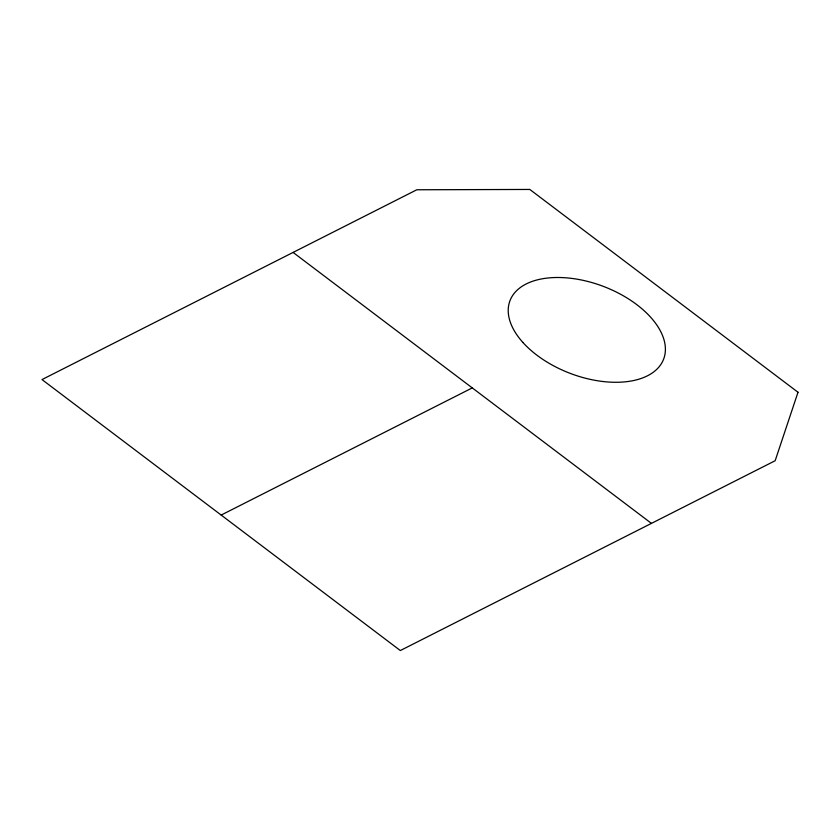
<?xml version="1.0" encoding="UTF-8"?>
<svg xmlns="http://www.w3.org/2000/svg" width="840" height="840" viewBox="0 0 840 840"><rect width="100%" height="100%" fill="white"/><g stroke="black" fill="none" stroke-linecap="round" stroke-linejoin="round"><path stroke-width="1.26" d="M221.172 515.067L472.269 387.901M293.097 252.42L651.441 523.383M798 392.259L775.152 460.73L400.334 650.549L42 379.575L416.819 189.767L529.809 189.452L798 392.259M522.879 342.437A82.183 46.547 20.8 0 0 658.35 367.679A82.183 46.547 20.8 0 0 579.201 279.562A82.183 46.547 20.8 0 0 522.879 342.437"/></g></svg>
